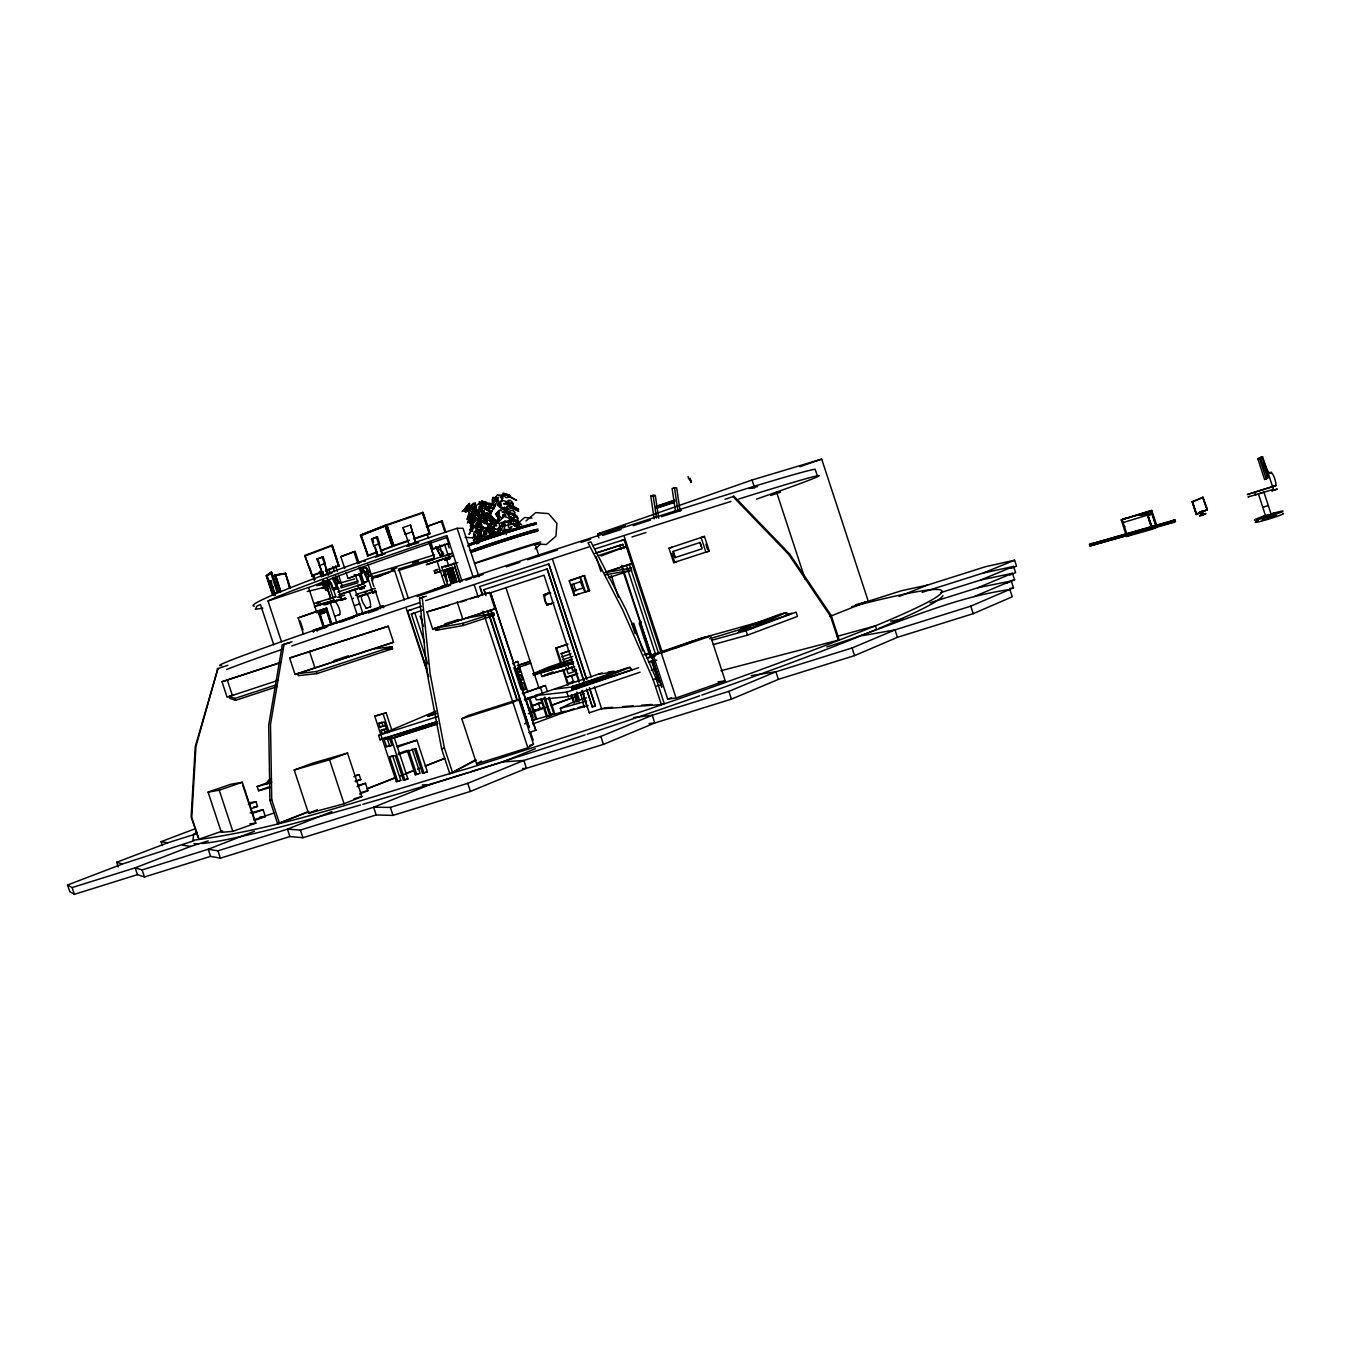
<?xml version="1.0" encoding="UTF-8"?>
<svg xmlns="http://www.w3.org/2000/svg" width="1351" height="1351" viewBox="0 0 1351 1351"><rect width="100%" height="100%" fill="white"/><g stroke="black" fill="none" stroke-linecap="round" stroke-linejoin="round"><path stroke-width="1.5" d="M474.454 512.958L477.173 511.235L479.25 512.08L476.16 513.127L478.659 512.705M336.652 576.995L339.084 582.382L335.774 585.405C335.166 581.15 345.366 581.538 336.348 583.108L335.774 585.405A4.239 3.394 -28.3 0 0 337.294 587.516L332.329 588.85L329.272 579.596M479.098 527.076L481.8 525.353M690.023 478.119L690.885 482.51M506.507 532.632L506.49 531.23L506.101 532.091M487.863 530.571L488.251 531.551L489.315 530.436L491.578 532.936C487.947 529.305 495.733 535.604 498.283 534.709C497.827 532.345 489.923 530.268 492.558 530.69L492.456 532.193C489.383 537.901 486.765 526.603 486.056 530.757L485.195 529.862M508.449 523.057C508.584 528.005 502.808 523.293 503.264 525.674L503.585 523.614L501.896 525.978L501.609 524.796L504.852 520.861L507.588 521.368L505.308 522.668L507.706 521.503L508.668 523.158M481.817 522.297L483.134 520.726L486.495 521.587L487.559 523.31L483.962 523.411L487.66 523.597L487.931 528.292L480.973 527.025L481.631 524.492L480.382 526.958L479.402 526.248L481.057 523.259L478.034 525.353L478.085 523.631L481.817 522.145M471.212 514.005L471.279 513.008L469.692 523.276L471.448 514.039M198.918 839.241L191.133 816.95L195.27 746.579L217.916 668.492L195.946 746.394L191.758 817.608L198.918 839.241L222.712 830.933M571.98 689.297L572.149 686.612L627.641 667.766L630.039 667.394L632.099 669.758L571.98 689.297L593.798 681.883M484.013 533.24L484.925 533.797L485.685 530.014M511.235 516.403L511.151 519.156L505.46 516.791L505.747 514.511L504.497 516.285L504.463 515.204M479.284 523.597L478.44 527.363M478.71 543.49L478.811 542.342M494.28 537.343L493.115 534.81L490.953 535.722M504.041 524.492L498.468 534.709L493.672 532.024M487.643 538.475L489.417 537.124M586.452 689.01L592.363 707.029L595.352 706.049L589.492 687.693M480.348 502.825L479.098 501.913L490.295 503.399C488.42 505.544 479.723 502.504 485.803 504.565L480.787 503.957L480.365 502.673M488.826 514.089L488.184 516.318M503.568 532.598L505.308 529.389L507.469 529.71M592.363 707.029L587.178 690.665M479.841 540.721L479.74 539.64L479.385 541.734M489.146 531.45L492.22 534.27M473.019 525.843L473.576 521.959M472.563 528.68L472.191 531.399L472.833 527.11M476.852 532.395L480.078 528.933L479.757 531.585M479.537 541.498L479.605 540.67M602.698 708.38L589.272 712.771M474.454 516.622L475.434 514.832L474.454 519.341L476.683 517.872L474.522 519.628L474.809 521.013M488.454 530.419L488.522 531.517L487.12 530.234L488.488 528.646L493.909 531.011L492.558 530.69M502.285 533.966L503.484 531.77M472.951 526.383L473.272 524.137M482.476 515.558L482.256 517.146L483.016 516.285M478.862 541.633L480.534 537.174L482.898 537.816M488.235 517.619L484.063 515.052L487.711 514.984L492.743 517.602C485.414 515.373 494.838 517.737 495.462 520.827L488.235 517.619L489.434 518.311M481.378 521.824L483.405 520.27M483.979 514.343L481.817 513.515M486.951 527.954L487.795 527.093L494.567 528.613L492.456 527.937M487.525 518.919L486.985 521.942L485.938 521.283M292.052 641.826L284.082 644.309L270.504 724.44L271.737 799.876L279.454 823.198L308.619 811.782M284.082 644.309L282.291 644.934L268.697 724.997L269.913 800.366L277.614 823.671L279.454 823.198M477.663 533.071L476.819 533.138M474.961 519.308L471.972 526.822L470.992 522.449L472.208 520.422L470.959 522.161L470.925 520.051L471.871 517.568L472.749 518.277M474.64 521.773L474.235 522.145M505.308 493.909L509.766 495.31L506.557 494.348L508.922 495.277C511.117 497.54 504.244 493.385 509.259 496.543C503.703 500.647 504.632 492.169 502.893 494.956L503.079 493.098L505.342 493.757M505.223 514.967L505.139 516.589L503.163 515.153M516.538 528.697L518.092 527.532L519.392 528.528M482.425 509.884L482.408 507.233L478.778 507.081L482.358 506.946L481.615 505.173L478.44 504.295L474.876 505.865M480.72 534.135L480.483 535.216L481.091 533.966M499.819 516.217L494.162 526.974L499.431 515.913M517.771 528.798L518.193 527.059L514.663 526.012L518.7 527.312M500.208 516.69L499.87 518.041L499.786 516.572M506.152 534.709L506.389 533.763M501.88 507.216L501.728 508.854L499.33 506.422L499.296 504.953L501.204 504.953M477.781 535.807L473.542 540.197M372.825 592.768L367.573 576.826L370.123 576.151L362.085 568.687L367.016 579.022C369.836 571 376.557 582.382 366.222 567.606L362.085 568.687L367.573 576.826L367.016 579.022A4.036 3.209 -29.5 0 0 368.418 581.048L362.524 582.737A48.248 1.537 -18 0 1 367.776 581.268M508.483 531.619L512.84 529.508M474.758 509.867L474.269 511.708L473.559 510.712M482.358 505.527L482.594 506.355L480.179 505.122M475.603 531.754L474.235 531.483L473.61 534.236L474.218 536.178L475.417 534L474.336 536.448L476.785 540.079L478.322 534.793L476.751 533.324L478.474 534.371L478.457 532.885L479.436 533.223L482.391 529.896L479.554 530.875L480.804 528.95L483.726 528.748M504.48 512.654L506.794 511.117L508.922 511.928L505.95 512.721L508.449 512.519L510.543 514.072L507.486 513.887L509.563 514.005M481.294 520.152L481.665 517.534L480.095 517.433M356.073 574.715L355.786 575.644A4.543 3.462 -14.2 0 1 354.232 574.462M483.084 514.967L484.485 512.721L482.712 514.714L481.919 511.505L479.825 510.948L481.834 511.252L481.074 509.597L479.098 508.483L478.524 509.732M472.918 513.768L473.289 511.809L471.989 513.38M1275.496 512.975L1261.31 517.399L1265.853 515.525M493.233 535.114L496.476 534.152L499.076 535.097L495.141 535.249L498.384 535.469M473.374 527.278L473.728 526.299M503.264 531.737L504.159 530.859L504.126 532.818M479.537 514.275L480.855 516.808L480.23 519.73L477.663 522.719C476.042 518.801 476.819 530.419 471.279 527.802L470.638 526.603L473.39 523.614L470.384 526.485L470.486 525.573L474.218 522.094L470.57 524.408L472.225 522.347L478.254 519.24L477.815 522.601L476.531 523.816L476.295 523.006M499.161 513.752L498.519 515.525L499.279 514.613M504.43 533.493L505.713 531.112L505.865 532.041M491.004 527.481L492.473 526.383L494.382 528.241L494.432 530.234L492 529.237L494.398 530.538L492.777 535.182L487.897 531.77M1273.436 486.292L1270.734 487.289L1276.003 485.634C1276.188 480.5 1271.392 466.027 1267.12 475.805A4.408 2.786 -46.9 0 0 1267.762 478.051L1264.57 479.504L1257.865 458.884A53.213 1.993 -17.6 0 0 1260.871 457.178L1262.56 456.655L1267.407 471.533M480.061 503.855L481.395 503.096L486.107 505.578C479.521 503.551 488.572 506.085 489.096 508.922L486.36 507.942M485.617 530.96L484.705 533.223L484.232 532.226L486.056 533.172L484.502 531.45M482.459 510.813L481.767 512.468L483.658 511.353M1271.612 472.259L1268.251 473.407L1267.12 475.805L1260.382 457.888M514.528 519.662L516.876 520.135L521.79 525.049L513.38 519.713L514.596 519.51M441.743 545.145L441.287 546.142A4.61 3.327 2.9 0 1 439.43 545.027M477.663 534.219L479.115 533.155L474.083 540.991M472.124 524.779L469.827 530.251L471.381 528.072M481.783 534.135L481.294 534.472M477.882 529.018L476.278 532.429L477.849 532.294L477.967 534.219M326.486 580.44L328.614 584.037L327.449 586.537A4.306 2.499 -60.9 0 0 327.685 589.12L331.012 598.341M489.653 527.988L490.649 525.877L487.441 524.441L491.004 525.505L490.97 524.424L487.323 523.631M490.616 592.768L535.807 730.351L490.531 592.785L544.031 575.205L578.971 682.171M473.238 522.398L473.745 521.351M473.188 527.43L469 534.405L472.664 527.481M469.337 517.45L468.628 519.223L468.358 515.035L470.03 514.799M506.693 495.26L510.357 495.8L508.094 495.361L516.589 500.394L505.122 494.686L506.777 495.108M488.674 536.127L489.282 534.861L490.481 535.384M476.987 543.828L478.541 541.886M469.27 512.637L468.561 514.022L469.675 513.042M472.377 514.799L471.127 517.18M338.865 582.805L333.41 577.164M472.597 526.991L471.871 528.427L472.428 527.582M476.092 525.911L475.4 527.684L474.15 525.978M502.319 507.537L502.048 509.057L503.585 510.002M509.107 506.439L508.516 505.73L511.168 506.946M466.399 509.124L466.973 508.077M480.28 531.027L479.521 533.493L481.851 531.213L479.757 533.797L482.121 537.732L485.33 532.378L483.709 530.842L485.482 532.041L486.208 529.727L485.229 527.549L483.607 528.663M478.642 533.78L479.318 532.041M480.027 530.132L479.926 533.02M474.893 517.028L478.288 510.695L476.7 512.063L476.548 510.526L478.507 509.597M475.417 531.72L477.41 530.47L478.372 531.72C472.918 534.878 478.845 521.57 475.873 527.565L477.106 523.006L478.524 523.209M481.108 534.523L481.48 538.357M469.844 514.748L471.837 513.515L472.799 514.799L470.013 515.525M467.902 507.689L469.574 504.109L466.703 506.338M471.313 521.739L470.705 523.09L474.353 519.257M510.526 527.768L510.205 528.629L513.025 530.082M473.12 525.995L473.762 524.914M469.321 516.673L467.936 519.392L469.456 516.994M494.534 504.717L492.727 508.212L485.347 506.135L494.145 508.787L492.642 508.398L493.824 506.929L490.177 515.103L483.202 512.35L484.063 510.543L482.831 512.147L480.112 509.834L480.28 508.651L486.157 507.942M501.12 534.388L497.337 533.341L499.802 528.444L497.219 531.534L499.634 527.886L499.363 523.377L503.332 522.06L504.666 523.192L502.015 523.732L502.977 523.968M466.382 509.513L467.243 508.094M480.145 533.628L479.183 537.09L481.902 535.199M465.69 509.276L462.093 511.556L466.787 506.794M738.44 632.184L740.652 628.84L779.155 614.536L785.691 612.695L789.795 614.232L738.44 632.184L750.143 627.843M1266.107 515.998L1271.156 514.326L1263.894 492.017M469.337 520.203L467.564 522.989L469.236 517.703M498.958 513.701L497.86 516.909L499.043 515.862M1269.45 515.525L1265.684 515.981L1266.85 515.508M470.942 514.765L472.276 515.356L472.901 517.45L471.144 516.69L472.749 517.872M334.423 597.277L335.808 596.754L331.35 583.26L328.614 584.037L327.449 586.537L325.371 580.795M494.044 497.928L495.716 497.219L496.357 498.705L494.618 498.671L495.868 499.093L496.155 501.272L494.804 500.056L495.986 501.626M472.63 518.193L474.235 517.636L474.64 519.189L473.137 519.071L474.184 519.561L474.201 521.807L473.154 520.507L474.032 522.178M474.775 516.386L475.94 515.153L477.443 515.93M510.475 527.38L509.834 528.275L508.263 526.822L509.107 524.712L515.609 523.8L517.788 524.728L513.448 525.066L516.808 525.184L519.611 527.295M487.356 518.429L488.403 517.484L490.531 519.324L491.105 521.165L488.775 520.067L491.156 521.435L491.021 525.556L485.127 521.638M479.115 541.295L480.399 540.164M481.902 537.968L482.915 536.6M472.681 513.481L474.387 511.185L473.576 509.918M1268.741 473.357L1261.733 457.128M474.471 535.553L472.647 537.799L475.13 537.073M476.379 526.299L475.89 528.19M514.022 515.322L514.967 514.41L517.095 516.251L517.771 518.041L515.491 516.926L517.838 518.311L518.007 522.347L513.6 518.97L514.022 517.061L513.228 518.716L512.603 517.788M478.761 531.129L479.571 530.116M468.375 504.75C471.685 498.333 467.091 515.423 465.116 511.725L466.787 507.503L464.828 510.273L465.014 509.327L467.429 505.983L465.217 508.128L468.51 504.835M472.175 520.642L472.901 519.611L471.212 523.158L468.746 519.493L469.844 517.045L466.855 519.476L469.27 513.549M830.51 616.259L831.203 615.448L789.592 553.927L733.931 496.256L732.918 496.577L788.596 554.265L830.51 616.259L838.346 640.138L721.012 670.704M495.108 503.822L494.804 506.895L495.04 505.595L490.227 514.106L490.379 511.185L486.377 510.07L490.447 510.881L489.687 510.036L484.705 509.124L488.775 508.905L481.277 504.852L488.015 507.199L481.328 505.054L482.425 505.308M329.357 584.004L328.377 584.324L326.199 580.812M487.407 538.407L488.386 537.107L486.765 538.492L486.681 536.921L488.64 535.992M325.608 581.082L328.107 588.631L325.608 590.134L322.517 580.761M473.813 539.978L475.164 538.593L473.458 540.569M465.538 509.901L464.592 510.931L465.369 510.29M477.595 535.655L478.963 534.202L475.89 538.509M489.636 517.906L492.912 521.233C488.538 518.176 495.108 522.601 494.398 525.066L490.21 521.638L489.923 519.983M366.746 608.119C365.749 608.17 357.204 595.031 363.926 594.795M503.045 524.222L497.877 528.967L501.103 525.708L499.938 528.19L503.399 531.467L504.886 526.164L503.535 525.488M365.564 594.389C368.654 592.194 372.15 607.274 369.769 607.139M512.367 519.966L511.489 519.662L513.785 522.33M481.192 513.853L481.074 515.508L483.388 515.221L481.176 515.694L483.692 518.666L487.323 517.18M506.811 503.045L507.503 501.863L510.239 503.923M478.761 530.943L476.785 532.936M473.914 503.754L475.451 502.758L474.64 506.709C473.745 502.91 472.934 515.981 470.536 510.729L472.293 506.338L470.317 508.753L470.52 507.689L472.968 504.784L470.756 506.287L473.323 503.248L473.998 503.855M498.739 516.352L497.844 518.649L499.043 521.469L504.058 516.656L503.197 515.575M515.558 529.693L514.647 530.234M269.913 800.366L271.737 799.876M500.849 510.256L502.842 508.567L505.291 509.648L505.173 511.759L501.947 511.826L505.088 512.097L502.471 517.805L497.134 516.166L499.245 513.093L496.661 516.065L496.239 515.187L499.498 511.59L495.581 514.089L499.026 510.306L500.9 510.374M479.521 540.822L476.599 543.71L477.038 541.312L479.825 539.049L475.94 541.582L479.605 537.664L483.979 535.959L485.313 537.174L484.874 539.421L481.969 539.623L484.739 539.775M365.868 608.372L370.816 606.751M515.103 525.725L524.728 517.467L531.939 518.024M525.961 520.979L535.722 512.62L548.54 513.6L556.916 523.361L555.953 536.178L546.209 544.554L535.232 543.71M535.08 548.945L540.569 544.233M658.967 682.12L651.959 662.159M495.851 500.782L497.894 499.144L498.57 500.512C494.821 502.184 497.067 506.743 491.713 508.381L490.514 506.676L493.385 503.619L490.329 506.524L490.599 505.578L494.382 502.065L490.869 504.362L494.854 500.664L496.003 500.934M357.323 615.026L349.335 591.248L351.26 590.522M483.607 516.622L482.831 518.244L483.27 519.105L484.198 517.112L483.557 519.291L484.789 520.642M479.335 541.211L480.331 540.434M361.528 613.692L362.811 613.219L354.958 589.408L338.746 594.71L349.014 591.789M266.215 575.746L271.467 572.149L277.951 591.822L272.598 595.099L266.215 575.746L271.467 572.149M445.138 585.405L437.032 561.205L441.422 559.854M504.548 532.868L506.135 532.058L505.206 532.834M267.076 575.948L271.568 572.655L277.749 591.4L273.358 594.339M271.129 580.727L269.001 581.757L271.129 580.727L273.915 593.613M374.919 588.766C377.52 587.145 368.181 590.725 372.184 589.441M273.172 586.908L271.044 587.921L272.277 587.533M493.959 535.705L494.871 535.722M507.368 529.609L510.594 529.001L511.134 530.707L508.196 530.571L510.171 531.112M499.11 495.327L502.184 494.922L503.214 496.357L500.208 495.918L502.927 497.692L502.741 498.705L500.579 497.185L502.454 499.009L499.076 503.096L496.493 499.076L498.587 497.32L496.391 498.806L496.003 496.898L497.506 494.702L499.161 495.429M477.376 515.829L480.331 515.491L481.142 516.977L478.338 516.707L480.314 517.281L480.449 519.392L478.457 518.041L480.145 519.696L474.691 517.23M527.886 747.795L533.476 744.215L518.716 699.379L468.155 715.523L461.806 718.732L476.683 763.889L527.886 747.795L482.915 611.243M476.261 760.089L449.815 773.819L441.726 749.281L444.327 747.627L430.108 673.592L422.238 597.345L426.207 596.281M511.37 527.245L511.995 526.569L511.016 526.907M534.304 544.588L535.097 544.098L538.965 555.835M476.683 763.889L481.311 761.069M357.188 615.06L359.13 614.367M1273.773 490.345L1268.251 473.407L1262.611 464.727L1263.962 463.95L1267.491 472.614M445.003 585.422L446.32 584.932M524.644 723.95L526.333 722.954M475.197 508.854L476.582 508.348L475.197 510.847L477.629 511.725M481.851 535.486L479.2 537.411L480.432 541.194M691.34 480.584L688.638 478.778L688.064 476.548M471.094 509.445L468.442 511.353L469.523 515.305M475.13 507.959L476.076 507.132L474.725 507.317M1257.865 458.884L1262.56 456.655M477.714 511.269L474.876 514.089L477.19 512.755L478.17 513.735L478.626 511.674L478.49 513.853L482.527 515.727L482.645 512.586L484.266 511.961M504.413 506.997L503.67 508.719L505.342 509.428L505.054 507.672L507.013 509.395L508.28 509.378L506.591 508.01L508.685 509.243L513.988 507.672L508.618 504.599L507.824 502.606L508.939 501.694L507.081 502.42L508.128 500.394L510.205 500.292L512.333 502.133L513.025 503.923L510.779 502.792L513.11 504.176L514.039 509.124L509.597 506.473L508.685 504.143L511.05 505.088M197.178 832.284L193.666 834.192L192.94 840.271C286.885 828.349 376.439 794.016 467.294 768.668C604.64 724.947 741.564 679.469 875.414 625.817L876.579 629.363A395.978 21.582 -18.2 0 1 701.811 695.073M641.489 621.967L639.175 623.233L650.287 657.093M453.446 771.843L475.316 759.971M544.74 697.707L550.566 715.422L549.756 715.861L543.845 697.859M549.35 697.386L554.569 713.244L553.775 713.683L548.624 698.028M540.772 699.109L546.598 716.841L547.408 716.402L541.582 698.703M544.841 697.065L550.634 714.662L551.428 714.24M536.6 718.884L535.79 719.323L528.714 697.842L525.961 698.72L533.02 720.184L536.6 718.884L529.558 697.437L533.257 696.272M1262.256 520.017L1263.759 519.324M518.716 699.379L512.958 702.402L461.806 718.732M653.225 679.806L655.995 678.388L625.783 609.301L590.894 541.852L588.04 542.781L622.862 610.28L653.225 679.806L661.365 704.58L664.27 703.584L655.995 678.388M327.685 589.12A4.306 2.584 -55 0 1 327.33 588.496L330.792 598.409L335.808 596.754M586.537 697.825L570.578 703.263L560.327 708.363L561.813 712.855L565.208 711.133M1273.436 489.332L1248.037 497.016L1249.151 496.29M332.025 601.87L336.973 600.283L323.429 604.758M1273.368 486.461L1247.226 494.534L1273.453 486.242M528.714 697.842L524.543 699.902L537.614 695.765M545.432 685.497L522.465 693.603L545.432 685.497L547.391 691.442M522.449 690.547L525.657 689.027L523.563 682.61L520.794 683.488L522.905 689.888L525.657 689.027M281.481 641.708L268.038 600.992L276.567 597.041A264.053 9.66 -18.2 0 1 435.461 539.437L446.978 535.587L462.059 581.454M489.045 538.272L490.008 538.019M520.321 684.113L523.563 682.61M268.038 600.992L312.875 586.013A223.979 8.174 -18.2 0 1 447.13 537.445M519.291 680.988L522.533 679.502L520.929 674.622L518.176 675.5L519.78 680.38L522.533 679.502M499.245 515.44L498.063 523.377L499.549 516.673M435.883 711.133L378.601 735.383L380.07 739.808L385.761 737.274M517.669 676.074L520.929 674.622M1268.251 473.407L1270.075 472.597M516.724 673.186L519.983 671.751L518.919 668.525L516.166 669.404L517.23 672.646L519.983 671.751M572.469 659.305L540.18 671.379L541.852 676.496L549.182 673.288M553.15 671.819L544.689 675.551L573.888 666.989M487.762 537.833L489.906 536.752L486.85 537.715L487.745 535.942L490.97 535.604M515.66 669.927L518.919 668.525M572.165 659.204L548.32 667.208L533.088 673.761L533.544 675.128L541.16 671.835M1199.519 515.66L1205.835 513.87M193.97 840.744L122.468 863.998L67.55 885.006L69.728 891.576L74.373 894.345L137.414 874.654L144.456 876.985L210.57 856.365L220.382 858.172L289.891 836.539L302.928 837.721L376.186 814.957L393.006 815.396L470.418 791.416L526.417 768.297L603.458 744.367L654.779 722.988L731.431 699.143L778.379 679.367L854.592 655.607L897.452 637.317L973.227 613.658L1012.254 596.787L1009.872 589.492C945.97 598.645 887.979 628.232 826.829 646.893M1200.921 515.187L1203.099 514.292M1199.654 516.031L1202.306 514.461M1205.7 513.498L1203.049 515.069M336.973 623.115L330.269 602.799L341.55 598.848M338.206 615.11C343.492 614.874 335.994 600.148 334.389 601.516M1202.677 497.303L1207.355 509.884L1202.812 497.607L1192.578 501.88L1196.564 514.123L1207.118 509.648L1203.049 497.54M1203.201 497.151L1192.173 501.694L1196.361 514.528L1207.355 509.884M1174.374 521.317L1172.871 521.959L1172.499 520.827L1174.002 520.203L1174.374 521.317L1090.747 545.196L1090.392 544.098L1091.929 543.457L1092.3 544.554L1090.747 545.196M1173.343 522.432L1175.438 521.52L1174.897 519.899L1089.514 544.402L1090.037 545.973L1173.343 522.432L1172.803 520.794L1174.897 519.899M1196.564 514.123L1206.764 509.749M67.55 885.006L72.127 887.573L135.151 867.832L142.108 869.926L208.223 849.272L217.95 850.826L287.442 829.142L300.395 830.054L373.636 807.239L390.355 807.391L467.75 783.327L523.833 760.444L600.857 736.447L652.246 715.27L728.881 691.357L775.896 671.785L852.093 647.973L895.021 629.887L970.778 606.16L1013.503 587.837L1011.24 580.947L977.702 587.786L929.944 602.816M1152.2 529.254L1157.182 527.126L1151.727 510.442L1121.212 519.865L1126.633 536.482L1152.2 529.254L1146.746 512.502L1121.212 519.865M1172.668 521.334L1174.171 520.692L1090.561 544.588L1092.098 543.946M1126.633 536.482L1131.648 534.337M442.419 559.483L439.734 560.209M512.603 663.628L517.72 661.466L527.498 691.188M974.443 596.45L1011.24 580.947M1006.883 583.075L1014.601 579.832L1012.473 573.297L980.623 580.018L940.499 592.667M1090.037 545.973L1175.438 521.52M343.998 598.493L345.248 597.885L344.589 599.084M452.146 553.37L448.718 554.721M977.702 587.786L1012.473 573.297M1009.788 575.053L1015.597 572.638L1013.571 566.441L983.258 573.01L922.176 592.329M358.336 585.659L361.578 584.544M362.997 584.071L364.669 583.294L337.868 592.042L339.861 591.62M1151.879 513.752L1123.086 522.601M353.557 598.088L352.932 598.561M444.834 560.209L449.9 558.588L444.834 560.209L444.378 559.246M1010.987 568.399L1016.509 566.12L1014.584 560.226L985.639 566.66L927.377 585.118L899.074 596.466M1127.325 535.587L1122.107 519.578L1151.727 510.442M838.346 640.138L839.174 639.8L831.203 615.448M1148.333 512.502L1138.977 515.119M1152.167 528.494L1147.404 513.887L1151.879 512.08L1156.625 526.654L1151.761 528.68L1146.509 512.536M1122.107 519.578L1126.531 517.771M980.623 580.018L1013.571 566.441M983.258 573.01L1014.584 560.226M376.186 814.957L373.636 807.239L429.821 784.695L502.758 761.93L535.368 748.741M442.182 575.779L445.34 574.715M344.066 803.761L361.882 796.6L347.511 753.047L312.216 763.281L294.214 770.019L308.501 813.302L344.066 803.761L329.56 759.786L347.511 753.047M308.501 813.302L317.434 809.739M359.518 794.033L367.928 790.673L365.496 783.31L358.083 785.353M357.086 786.654L365.496 783.31M331.924 811.546L287.442 829.142L289.891 836.539M829.582 616.546L868.237 601.212L821.695 459.104L752.051 480.01L597.615 533.966L598.915 537.918M385.609 525.252L361.038 534.945L367.945 555.92L360.329 535.148L385.609 525.252L392.601 546.513L380.509 551.056M368.097 555.312L361.038 535.435L385.44 525.877M361.342 535.351L383.6 526.603M550.414 592.599L543.474 594.896L546.817 605.045L550.144 603.981M333.511 600.401L324.139 603.711M355.431 781.672L360.785 779.578L359.146 774.63L355.431 775.66M277.614 823.671L308.737 811.495M369.009 787.92L396.231 777.264M405.959 773.464L413.744 770.425M425.413 765.865L444.851 758.249M366.965 788.95L396.13 777.534M400.014 776.014L413.626 770.695M417.527 769.175L421.411 767.655M425.295 766.135L444.749 758.519M532.615 724.035L573.955 708.802M371.491 539.1L377.436 536.887L379.648 543.592L373.703 545.787L371.491 539.1L377.436 536.887M353.793 776.707L359.146 774.63M254.41 831.237L208.223 849.272L210.57 856.365M233.841 694.887L227.086 697.167L221.986 681.731L281.278 662.142M208.24 840.879L190.575 846.435L135.151 867.832L137.414 874.654M367.624 555.447L377.334 551.782M380.56 550.516L392.128 546.142L385.288 525.927M367.236 556.122L377.436 552.306M304.786 555.481L312.233 575.948L304.786 555.481L332.16 545.162L339.033 566.018L325.642 570.983M325.473 570.494L338.527 565.664L331.958 545.787L305.934 555.666M375.494 557.169L382.249 554.737L376.405 537.174M366.476 612.611L367.388 612.239L365.175 612.847M118.229 866.92L116.676 862.242L167.811 842.771L197.482 833.432M359.079 563.299L355.144 551.377L340.84 556.646L344.741 568.518M484.013 521.874L482.831 521.79L483.962 521.182M162.356 845.642L161.056 841.69L195.473 828.636M319.613 565.478L323.48 575.999L316.877 559.094L323.159 556.815L325.338 563.401L324.392 563.688M316.877 559.094L323.159 556.815M600.925 556.004L626.678 546.311L632.285 563.384L606.261 572.233M713.244 644.579L747.525 635.139L797.462 616.428L796.043 612.121L746.073 630.714L711.825 640.239M319.056 565.664L324.764 563.587L328.479 574.834M271.179 781.908L265.742 783.935L268.562 780.186L271.551 779.088M270.96 781.435L257.18 786.552L258.565 790.74L268.41 787.076M321.741 571.878L312.419 575.34M311.591 576.117L323.075 571.861M648.497 662.041L654.205 659.93M746.444 627.219L785.691 612.695L750.801 628.739L746.444 627.219L740.652 628.84L760.005 622.98M749.467 626.628L709.613 638.803M757.1 623.79L770.458 618.842L703.314 637.655L674.858 648.142M759.87 624.23L765.713 622.051M322.585 576.185L328.276 574.226M372.927 592.177L375.933 590.927L357.627 596.618M475.586 563.266L535.097 544.098M647.264 657.802L692.827 641.033M360.396 567.268L362.355 573.229L349.25 578.042L348.001 578.397L346.042 572.469M436.204 713.801L427.693 716.283L435.123 712.771M427.693 716.283L435.343 713.463M436.812 721.856L389.105 739.385L386.656 737.578L434.634 722.363M371.339 578.752L394.509 570.257L404.236 599.793M389.054 572.537L375.527 577.485L381.1 575.813M1270.092 515.305L1270.835 514.815M329.12 599.219L331.265 598.442M389.662 756.881L392.668 755.8L400.74 780.287L397.734 781.368L389.662 756.881L395.336 755.665L403.459 780.287L407.901 778.936L394.272 737.595M422.542 773.38L423.994 773.093L415.905 748.538L414.453 748.859L422.542 773.38L427.372 771.877L416.935 740.179L396.67 746.242M1263.996 506.777L1262.83 507.25L1267.846 505.646M438.062 569.278L434.144 570.798L436.947 570.139M391.773 729.996L386.15 712.906L374.734 716.148L396.316 781.638L400.74 780.287M398.376 753.588L407.276 750.413L415.297 774.748L418.658 773.532M415.297 774.748L420.093 773.262L412.072 748.91M303.519 634.295L298.115 617.931L317.924 610.838L326.722 608.17L332.143 624.635M326.722 608.17L298.115 617.931M324.324 628.316L319.309 612.206L324.595 628.232M271.652 781.807L265.742 783.935L271.551 782.297M551.748 705.138L571.304 698.112M1263.219 492.355L1259.926 493.402M427.304 526.383L442.233 521.047L445.898 532.142M331.248 623.976L326.638 609.993L330.978 624.061M654.137 518.835L650.794 496.121L653.141 495.293L655.336 495.53L658.68 518.227M680.093 510.813L676.682 487.897L674.487 487.66L672.106 488.505L675.517 511.421M655.336 495.53L650.794 496.121M357.643 615.397L359.282 614.84M362.237 613.962L362.034 613.945M621.072 540.721L624.044 539.657L676.057 698.011L725.234 680.87L710.542 636.101L701.811 637.892L653.057 654.56L667.681 699.092L676.057 698.011M528.427 713.649L545.365 707.586L533.341 710.71M551.242 705.475L576.657 696.373M580.558 694.971L584.476 693.57M353.793 616.613L356.394 615.701M365.209 612.543C371.947 609.909 344.657 619.011 356.512 615.414M370.512 611.429L372.741 610.635M531.044 706.151L538.525 703.483L540.4 709.174L534.354 710.744M532.193 705.931L541.616 702.571M398.342 754.584L415.905 748.538M343.745 595.521C347.376 594.085 337.868 597.378 340.722 596.365M338.983 597.564L341.415 596.703M596.027 553.099L622.794 544.385L624.111 548.388M397.414 747.086L416.935 740.179M265.387 816.612L254.461 820.479L252.164 813.522L263.09 809.688L265.387 816.612L259.696 817.254M232.811 831.338L255.829 823.181L242.302 782.246L230.717 784.289L208.071 792.108L221.378 832.368L232.811 831.338L219.234 790.2L208.071 792.108M432.168 549.266L449.545 543.237L448.65 543.474A57.012 2.178 -18.1 0 1 432.168 549.266L429.736 541.886M342.225 599.168L333.748 602.039M369.819 590.657L372.15 589.83M655.607 506.676L674.588 499.988L674.841 501.677L655.843 508.364L655.607 506.676L674.081 500.799M674.335 502.504L655.843 508.364M389.544 745.617L387.146 738.322L384.14 739.385L386.538 746.681L393.175 744.806M250.188 812.93L263.09 809.688M316.911 585.287L329.864 581.977M316.826 585.777L325.642 583.581M340.874 586.672L342.225 586.199L338.577 575.171M313.432 632.2L312.858 630.444L383.144 605.957L383.735 607.764M316.016 629.971L382.299 606.835M316.911 630.512L326.841 627.033M340.097 622.287L354.013 617.407M368.249 613.016L378.044 609.588M724.98 499.346L733.931 496.256M248.348 804.436L255.998 801.768L257.534 806.429L250.611 808.861M321.69 588.411L324.628 587.398M371.728 580.255L373.011 579.799L367.928 564.397M358.454 604.37L359.721 603.88L354.57 605.62M799.86 466.703L821.695 459.104M589.543 590.607L574.107 595.521L569.278 580.795L584.595 575.543L589.543 590.607L584.865 592.143L579.917 577.08M584.595 575.543L569.278 580.795M382.35 733.981L381.134 730.266L384.14 729.219L385.373 732.934M253.937 819.854L274.253 812.93M667.681 699.092L671.565 697.724M441.321 570.713L434.887 573.094L439.936 571.743M378.837 723.309L381.843 722.261L383.059 725.943L380.053 726.99L378.837 723.309L384.208 721.941L387.754 732.681M386.166 524.965L393.479 546.192L386.166 524.965L422.914 512.35L429.939 533.713L414.284 539.015M409.37 540.164L393.58 545.568L386.91 525.286L422.593 513.008L429.314 533.375L413.322 538.813M403.729 529.237L405.384 534.304L402.716 527.616L410.451 525.032L415.973 543.507L410.451 525.032M517.72 665.688L530.2 661.483L517.264 665.418M374.734 716.148L386.15 712.906M517.534 667.766L530.774 663.189M219.234 790.2L242.302 782.246M404.945 534.388L412.241 531.872M393.175 546.243L408.829 540.94M442.706 556.815L439.936 545.72M570.223 682.66L574.074 681.343M409.117 546.04L406.938 545.787L418.776 542.73M407.141 546.412L416.632 542.477M356.85 594.254L371.745 589.458M370.596 592.988L358.859 596.838M298.993 673.203L295.058 674.487L289.638 658.021L388.277 626.239L393.546 642.249L301.78 672.274M770.729 495.445L780.54 492.102M388.277 626.239L289.638 658.021M576.573 670.771L568.197 673.744L566.12 667.428M577.688 673.389L566.153 677.324L577.434 674.284M710.542 636.101L661.264 652.955L653.057 654.56M602.073 672.916L534.912 695.664L536.296 699.886L568.281 696.626L640.07 672.207M560.327 708.363L586.621 701.068M561.813 712.855L588.124 705.61M280.012 592.16L274.354 575.07L275.165 574.8L280.805 591.89M280.299 591.704L275.452 575.222L280.822 591.518M290.414 588.158L285.483 573.196L289.621 588.428M289.891 587.584L285.5 573.651L274.912 575.391M571 653.816L561.78 656.924L562.607 656.738M572.756 656.434L562.708 659.744L563.536 659.558M574.074 686.359L630.039 667.394L576.1 688.774L574.074 686.359L572.149 686.612L599.844 678.523M577.958 685.869L583.716 683.927M534.912 695.664L566.795 692.1L638.601 667.715M314.682 603.221L333.072 597.564M315.526 605.755L333.9 600.08M322.078 604.083C328.428 601.837 314.699 606.261 320.694 604.522M445.425 566.711L447.738 565.968M447.147 585.186L441.591 586.993L444.428 586.266M417.138 596.517L450.542 585.253M441.726 749.281L427.389 674.47L419.57 598.24L422.238 597.345M427.288 670.653L407.597 610.872L421.546 606.16M427.794 663.865L411.363 614.013L423.099 610.061M560.817 663.797L555.683 648.193L567.217 644.309M555.683 648.193L568.062 644.106M560.733 653.749L569.953 650.625M568.94 651.064L561.56 653.546L564.583 662.767M573.449 663.24L533.544 675.128M541.852 676.496L574.8 666.769M362 613.624L363.74 613.05M362.152 614.097L363.892 613.523M549.3 604.218C543.271 605.299 542.106 591.451 550.718 593.19M540.18 671.379L573.094 661.568M572.993 661.838L533.088 673.761M567.808 664.895L573.55 662.969M478.963 576.742L463.021 528.309L457.145 528.292L434.296 535.908A264.053 10.065 -18.2 0 0 254.326 606.211M709.241 551.039L673.693 562.624L668.965 548.219L704.445 536.415L709.241 551.039L705.898 552.154L701.085 537.495L704.445 536.415M482.932 527.684L481.952 528.005L483.168 528.41M445.205 555.852L447.84 555.008M364.044 592.599L367.05 591.586M448.076 586.283L441.709 566.981L457.871 562.641M445.914 566.593L455.878 563.299M445.627 569.598L452.72 567.251M444.648 570.19L446.185 576.387L444.749 570.173M447.84 569.767L453.092 568.028M446.826 570.308L452.602 568.399M447.164 571.372L452.94 569.447M447.519 572.419L453.294 570.51M447.856 573.466L453.649 571.557M448.211 574.513L453.987 572.604M448.549 575.577L454.341 573.668M448.904 576.624L454.679 574.715M447.721 584.476L440.51 586.891L444.276 585.794M445.847 584.983L447.755 584.358M447.907 584.831L433.367 589.762L435.478 589.222M465.774 580.221L471.499 578.329M483.067 574.496L473.39 577.704L457.145 528.292M506.287 566.812L519.831 562.337M749.332 488.505L753.402 487.171M436.593 627.759L432.658 629.026L427.017 611.919L489.552 592.481L494.922 608.811L466.095 618.302M460.742 602.039L466.5 600.131M470.351 598.848L489.552 592.481M295.058 674.487L315.155 667.816M700.054 542.477L702.115 548.759L675.179 557.575L673.153 551.394L700.054 542.477L701.591 547.189M627.252 569.311L631.12 568.028L631.508 570.19L608.372 577.772M673.693 562.624L677.037 561.509M550.836 603.694L547.273 604.91M352.476 590.674L365.547 585.962L351.986 590.286M362.102 588.496C354.502 591.181 370.039 585.861 362.203 588.631M449.241 577.671L455.034 575.762M449.596 578.735L455.371 576.826M449.934 579.782L455.726 577.873M450.288 580.829L456.064 578.92M450.626 581.893L456.418 579.984M360.008 614.502L345.721 619.332L347.832 618.792M482.239 594.609L479.605 586.604L548.81 563.941L586.858 679.705M485.887 595.673L483.911 589.661L547.155 568.94L583.885 680.684M432.658 629.026L462.819 619.079L457.178 601.904M493.74 613.27L462.802 623.351L435.191 628.181L435.613 630.36L463.207 625.53L494.128 615.33L493.74 613.27L467.328 617.897L437.2 627.539M278.39 680.279L229.231 696.474L229.805 698.366L235.564 700.325L276.871 686.747M392.077 646.724L316.387 671.548L297.794 673.575L298.284 675.635L316.877 673.625L392.533 648.733L392.077 646.724L373.484 648.885M583.176 587.921L573.668 591.012L571.591 584.679L581.065 581.487L583.176 587.921L580.356 581.707M675.179 557.575L673.153 551.394M574.107 595.521L578.701 594.018M550.499 603.813L552.677 603.086M605.4 572.216L632.285 563.384M549.148 593.038L543.609 594.862M547.712 594.204L544.267 595.318M229.231 696.474L234.99 698.399L276.296 684.839M551.63 603.492L553.859 602.766M592.413 706.624L595.403 705.644M528.748 732.664L535.857 730.266M597.868 555.717L626.678 546.311M333.9 660.555L348.524 655.792M393.546 642.249L314.935 667.884L309.447 651.266M549.773 604.1L551.884 603.407M485.33 536.752L482.645 535.52M440.021 560.327L437.032 561.205M374.227 592.295C381.556 590.049 367.134 594.592 374.48 592.346M221.986 681.731L279.404 663.071M668.965 548.219L672.325 547.121M435.613 630.36L439.615 629.059M325.608 590.134A52.571 1.824 -18 0 0 326.452 589.171L328.107 588.631M488.69 538.255L489.805 538.171M217.207 668.779L227.897 665.283M594.964 553.353L622.794 544.385M514.967 662.362L517.72 661.466M643.92 654.762L649.578 652.938M645.423 655.1L649.24 653.867M1267.795 515.373C1249.253 521.368 1276.29 515.119 1275.057 512.975L1271.291 513.87M594.609 549.114L624.044 539.657M461.535 619.501L494.922 608.811M1268.336 515.508L1265.921 516.487M316.776 603.323L320.018 602.276M320.846 604.792L314.597 606.768M360.582 613.894L362.811 613.219M361.882 613.894L363.655 613.32M444.8 623.875L458.479 619.535M272.598 595.099L273.442 594.828L267.701 577.417M328.935 583.936L331.35 583.26M328.698 584.223L326.689 581.234M333.275 601.735L335.453 601.094M378.601 735.383L437.91 716.537M380.07 739.808L437.403 721.637M437.842 723.545L389.105 739.385L437.099 724.17M525.387 699.497L534.709 696.542M857.649 604.623L901.59 590.691L927.377 585.118M271.568 572.655L267.278 575.898M330.539 603.086L324.764 604.876M529.575 745.431L533.476 744.215M433.891 558.115L398.714 569.007L408.424 598.493M398.241 570.561L433.587 559.517M352.729 590.049L354.958 589.408M550.634 714.662L554.569 713.244M546.598 716.841L550.566 715.422M449.376 565.512L452.061 564.667M437.859 588.512L440.899 587.567M356.664 615.87L353.962 616.698M350.196 618.082L353.236 617.137M282.291 644.934L290.262 642.451M631.947 536.989L645.947 532.514M546.817 605.045L547.83 604.724M443.668 553.623L440.071 554.856L440.95 556.561L435.63 546.699L443.111 552.289M383.144 605.957L379.411 607.089L380.003 608.913M312.858 630.444L316.59 629.296M411.363 614.013L414.808 612.949L424.636 642.789M331.806 602.377L330.438 602.766M337.497 597.345L340.216 596.517M355.533 595.267L358.083 594.491M597.615 533.966L625.293 525.539M407.597 610.872L411.042 609.825M350.888 590.826L349.335 591.248M319.022 614.181L326.807 611.817M371.66 577.113L394.509 570.257M452.568 553.116L425.396 561.999L427.372 561.594M340.959 587.871L358.049 582.737M449.359 556.832L426.291 564.718L453.463 555.818L449.359 556.832L448.464 554.096M319.039 612.307L326.638 609.993M335.639 615.938L339.878 614.485M370.191 611.108L372.538 610.399M362.22 584.341L363.605 583.97L362.507 584.257L358.978 573.601M427.017 611.919L448.836 605.518M427.456 715.574L435.968 713.108M540.62 672.747L565.866 665.452M294.214 770.019L329.56 759.786M1140.852 515.423L1146.864 513.684M1151.879 512.08L1156.287 526.755M1147.404 513.887L1152.504 528.41M1192.173 501.694L1196.361 514.528M382.046 554.687L385.103 553.826M362.355 573.229L361.105 573.584A56.083 2.077 -18 0 1 348.001 578.397M332.886 577.975L336.348 583.108L339.878 582.112M367.573 576.826L370.866 575.881M855.419 604.876L868.237 601.212M1270.413 517.112L1272.186 516.606M392.601 546.513L384.883 525.455M576.117 669.437L572.588 670.451L571.321 666.583M1089.514 544.402L1172.803 520.794M471.161 509.158L468.442 511.016L470.368 506.422L472.394 506.693M340.976 585.895L358.285 581.031M333.173 590.083L339.017 588.428M651.216 670.248L655.252 669.117M373.703 545.787L374.734 545.5M785.927 614.941L791.99 613.253M786.248 615.212L789.795 614.232M257.18 786.552L271.365 782.584M327.905 574.327L332.059 573.077M647.349 658.14L655.404 655.91M1274.432 486.005L1276.003 485.634M258.565 790.74L270.74 787.363M355.212 781.114L360.785 779.578M338.527 565.664L331.958 545.787M339.033 566.018L332.16 545.162M648.716 662.345L656.789 660.115M531.821 720.387L563.907 711.572M577.992 707.688L584.037 706.016M656.552 686.055L660.588 684.957M836.86 636.439L875.414 625.817A395.978 20.991 -18.2 0 0 851.704 606.667M340.84 556.646A56.1 2.685 -17.9 0 0 353.894 551.715L355.144 551.377M360.497 792.699L367.928 790.673M419.57 598.24L423.538 597.176M353.979 798.728L361.882 796.6M490.582 522.195L492.541 522.55L490.531 521.3M537.428 703.499L541.481 702.436M1271.443 514.309L1275.192 513.414M429.449 725.301L435.562 723.697M533.746 710.373L545.888 707.232M380.053 726.99L385.44 725.656M381.134 730.266L386.521 728.949M426.376 526.62A57.012 2.803 -18 0 0 441.338 521.25L442.233 521.047M384.14 739.385L389.544 738.119L391.959 745.448L386.538 746.681M483.303 526.822L480.618 527.042L482.121 526.35M1010.616 580.643L1014.601 579.832M1009.552 588.614L1013.503 587.837M361.663 595.605L366.611 593.984M406.938 545.787L408.914 545.416M425.903 772.147L427.372 771.877M890.681 621.19L902.975 618.893M406.465 779.206L407.901 778.936M396.316 781.638L397.734 781.368M403.459 780.287L404.895 780.017L391.03 737.984M571.068 682.508L574.091 681.934M572.706 682.66L568.18 683.488L563.587 669.505M1275.057 515.896L1276.391 515.727L1262.628 520.152M429.314 533.375L422.593 513.008M429.939 533.713L422.914 512.35M605.045 572.638L631.12 568.028M605.451 574.817L631.508 570.19M862.765 635.629L895.021 629.887L897.452 637.317M490.075 616.056L494.128 615.33M405.638 534.202L409.235 545.112M262.871 608.136L255.356 609.335L256.859 606.16L260.473 604.488L273.763 644.748M274.354 575.07L285.483 573.196M275.266 575.273L285.5 573.651M751.19 675.584L775.896 671.785L778.379 679.367M608.17 672.055L614.249 671.177M489.721 518.379L493.098 518.362L487.914 517.737M598.848 674.149L620.261 671.143M718.107 681.867L725.234 680.87M250.391 802.545L255.998 801.768M253.785 806.919L257.534 806.429M483.996 514.207L488.201 515.846M554.636 689.128L576.033 686.528M633.416 717.533L652.246 715.27L654.779 722.988L648.97 723.629M480.196 521.993L477.832 521.908M386.335 649.443L392.533 648.733M490.649 518.767L495.597 519.73L491.561 519.206L495.699 519.949L497.489 522.719L492.034 521.537M249.901 823.789L255.829 823.181M483.911 589.661L485.617 593.613M441.709 566.981L446.708 566.305M479.841 511.894L481.192 511.776M504.109 504.244L505.814 504.092M750.058 488.285L753.638 487.998M604.252 707.924L612.527 707.316M622.879 706.573L633.231 705.83M641.505 705.222L651.857 704.479M754.027 486.951L757.573 486.698M661.365 704.58L601.651 708.819L594.457 686.933M502.758 761.93L523.833 760.444L526.417 768.297L522.567 768.533M587.195 707.164L582.281 690.344M422.238 784.982L429.821 784.695M484.519 533.172L486.951 533.848L484.637 531.737M474.454 512.856L472.191 513.498L474.387 517.028M479.098 526.974L476.835 527.616L479.065 531.129M481.463 521.689L479.656 522.246L481.395 524.661M473.779 507.132L476.092 507.908L475.586 506.152M502.808 514.782L503.771 514.782M1265.634 516.048L1258.372 493.757M480.044 517.028L481.682 517.264L480.044 514.579M480.449 525.1L478.592 524.847M496.239 529.423L491.443 527.701M479.419 513.616L477.308 513.904L478.524 514.309M512.417 514.866L514.174 515.204M486.056 522.482L484.266 522.702L485.448 523.09M473.542 508.01L475.147 508.297L474.792 510.796L473.188 508.972M465.082 537.326L472.478 537.884M330.742 598.392L327.398 588.411M490.818 522.347L496.796 525.86L491.089 523.664M493.267 534.979L490.801 534.76L490.717 535.891M480.095 530.538L480.348 533.257M512.164 514.309L514.579 515.17M547.155 568.94L583.818 681.005M511.556 513.16L507.925 513.093L509.597 515.322M161.056 841.69L167.811 842.771M182.537 845.135L190.575 846.435M480.129 503.72L478.507 503.484L479.284 504.43M507.554 505.527L508.905 505.747L506.912 506.861L509.243 505.831L513.988 507.672L511.911 506.27L518.598 509.344L513.296 506.27M506.963 502.893L505.933 502.758L509.31 506.287C507.182 504.497 510.138 501.137 508.955 504.767L513.346 508.162L512.688 506.811M485.988 534.253L484.317 534.033L484.401 532.97M505.088 510.543L507.74 511.438L507.351 506.642M484.435 532.75L486.022 533.493L485.938 537.546M548.81 563.941L586.148 678.016M512.113 513.853L513.6 514.191M491.68 530.082L489.552 529.271L492.659 530.386L488.454 528.258L491.848 528.461L487.795 526.603L492.119 527.869M491.291 527.734L495.293 529.119M485.651 527.515L486.968 527.819M510.087 504.058L509.107 504.058L510.002 504.514M493.368 531.5L501.593 534.101M515.525 529.457L512.536 530.639L513.38 528.9L516.555 528.562M509.175 506.304L507.942 505.966L510.188 507.385M486.495 512.637L488.133 513.127M116.676 862.242L122.468 863.998M519.392 527.565L520.067 527.565M472.766 511.522L473.542 511.995L472.242 514.495L472.141 512.468M487.323 515.812L485.127 514.967L486.748 515.187M479.267 530.2L476.683 529.035M512.553 515.052L513.583 515.423M491.055 527.346L487.998 527.633L487.323 523.529M511.809 507.047L518.767 511.235L511.202 507.875M487.475 518.277L484.958 518.311L484.823 519.797L487.002 519.189L485.6 519.966L486.242 521.925L487.39 520.439L486.613 522.178M512.856 514.528L514.14 515.153M486.917 516.656L485.347 515.778L487.272 516.403M493.706 532.226L494.55 532.649M491.443 506.253L481.564 500.968L486.377 502.437L484.3 501.829L490.903 505.899M490.278 523.529L491.426 524.104L490.396 523.394M483.253 517.078L480.145 514.613M493.942 497.844L492.997 497.269L492.203 499.735L492.473 501.761L493.706 500.022L492.541 502.048L493.942 505.409M515.491 523.631L519.595 526.046L516.893 522.026M691.205 482.223L689.973 479.402M489.552 515.187L491.984 517.078L489.569 513.025M489.805 513.11L489.484 512.434M473.779 510.053L474.623 510.779L474.471 509.715M1262.611 464.727L1269.079 472.901M504.396 524.847L505.038 525.759L504.852 524.644M488.251 510.543L488.859 511.438M435.63 546.699L440.95 556.561M332.312 578.177L335.774 585.405M1263.962 463.95L1265.87 469.658M368.84 575.509L366.222 567.606L367.675 573.027M320.846 572.149L322.095 575.931M323.328 579.714L326.452 589.171M319.427 571.389L321.285 577.012M322.197 582.095L324.223 588.192L322.416 584.088M325.709 608.49L330.927 624.331M390.355 807.391L393.006 815.396M313.229 574.834L314.851 579.545M313.263 575.796L314.547 579.663M312.537 575.07L314.344 580.542M309.683 567.504L311.625 573.398M317.823 602.158L318.667 604.708M317.857 610.838L323.311 627.354M308.687 587.921L316.978 613.05M316.506 629.296L317.164 631.052M313.837 630.123L314.243 631.339M300.142 620.936L303.063 629.819M270.605 572.419L277.09 592.093M272.75 587.06L275.384 595.065M274.895 595.217L272.243 587.229L271.45 587.769L274.084 595.757M269.879 581.116L271.923 587.313M267.312 577.907L272.176 592.667M300.395 830.054L302.928 837.721M227.188 679.739L232.355 695.377M242.893 785.488L251.641 811.968M217.95 850.826L220.382 858.172M142.108 869.926L144.456 876.985M72.127 887.573L74.373 894.345M746.073 630.714L747.525 635.139M705.898 544.183L707.654 549.57M728.881 691.357L731.431 699.143M673.338 552.947L674.487 556.477M671.785 553.454L674.689 562.303M624.314 536.719L662.058 651.655M629.363 564.38L658.258 652.381M619.839 545.432L621.139 549.418M626.374 565.377L655.86 655.134M621.832 565.41L661.821 687.186L621.865 567.623M646.622 644.292L648.784 650.878M652.33 661.889L658.376 680.296M642.772 650.861L633.687 623.216L631.88 623.858L635.139 633.754M611.277 575.526L618.42 597.311M595.943 556.342L600.942 571.574M584.409 577.958L588.664 590.894M581.15 579.022L585.405 591.958M573.516 583.7L575.898 590.927M571.405 584.392L574.969 595.234M552.61 559.669L591.181 676.986M589.424 688.031L595.352 706.049M600.857 736.447L603.458 744.367M575.425 669.488L579.174 680.87M582.061 690.834L589.272 712.855M580.406 693.114L582.957 700.882M582.771 702.385L584.257 706.928M567.352 663.51L569.058 668.711M571.625 676.26L573.567 682.171M576.809 692.016L579.393 699.886M576.522 694.279L579.072 702.03M574.867 694.042L577.401 701.726M574.648 696.103L576.539 701.861M556.511 647.99L561.661 663.628M571.98 695.039L574.513 702.723M562.742 669.657L567.876 685.261M571.085 695.022L573.651 702.824M566.795 692.1L568.281 696.626M553.015 665.84L553.454 667.191M540.552 687.862L542.528 693.857M505.865 587.499L539.049 688.351M525.235 663.088L525.792 664.793M517.568 670.265L523.428 688.081M529.947 707.873L533.189 717.769M513.92 667.614L521.148 689.601M490.852 609.571L529.322 727.665L490.497 609.673M530.656 732.563L533.155 740.128M480.652 588.58L482.628 594.558M487.88 610.517L516.757 698.264M487.508 610.618L517.129 700.629M474.404 585.405L478.338 597.328M441.338 521.25L444.986 532.362M446.826 537.918L448.65 543.474M447.907 544.149L449.157 547.915M453.835 562.962L460.201 582.281M454.493 566.66L459.458 581.757M444.479 544.115L448.059 554.957M448.937 557.659L449.292 558.74M446.928 560.445L448.667 565.731M443.854 570.19L447.586 581.504M430.648 541.667L433.08 549.03M427.304 534.506L428.52 538.205M429.094 541.869L434.684 558.875L428.993 541.971M434.33 570.831L435.09 573.111M422.238 620.025L420.212 616.276L423.488 626.222M387.72 527.093L389.544 532.632M390.76 536.313L393.783 545.534M467.75 783.327L470.418 791.416M406.313 608.524L428.74 676.615M379.091 543.778L382.654 554.619M444.327 747.627L452.669 772.941M372.521 538.813L373.619 542.156M375.274 547.29L377.638 554.501M374.261 545.601L377.824 556.409M382.113 606.278L382.536 607.545M371.981 580.694L373.906 586.537M375.19 590.421L380.965 607.95M375.054 591.113L375.358 592.059M353.894 551.715L357.829 563.654M359.13 567.623L363.807 582.298M359.974 574.986L361.882 580.795M363.368 586.925L363.723 587.972M355.364 574.935L357.12 580.255M359.738 588.225L360.092 589.289M357.711 585.152L358.606 587.837M408.694 750.109L416.733 774.478M335.555 565.968L337.378 571.49M383.11 713.953L389.054 731.972M332.819 566.66L334.491 571.709M336.348 583.108L341.871 599.844M328.901 569.48L330.016 572.858M322.23 557.068L328.107 574.935M326.233 570.342L327.449 574.04M327.33 578.211L329.154 583.767M328.614 584.037L334.237 601.094M333.646 600.334L333.984 601.33M322.501 571.625L323.75 575.408M317.806 558.841L319.444 563.772M1150.9 510.729L1156.135 526.806M1124.522 525.995L1124.809 526.907M1091.676 543.49L1092.199 545.078M970.778 606.16L973.227 613.658M817.321 475.856L815.16 469.236A314.445 5.336 -18.2 0 0 483.81 573.044A314.445 5.336 -18.2 0 0 221.632 665.435M852.093 647.973L854.592 655.607M776.555 492.051L805.128 579.224M752.051 480.01L754.669 487.998M336.163 576.86L337.868 582.045M1259.554 458.361L1266.275 478.98M1254.893 492.743L1255.704 495.26M1202.035 511.033L1203.217 514.663L1201.039 515.575L1199.857 511.911M1201.731 511.117L1202.914 514.765M1200.161 511.826L1201.343 515.474M234.99 698.399L235.564 700.325M335.538 575.306L336.534 579.106M316.387 671.548L316.877 673.625M462.802 623.351L463.207 625.53M674.487 487.66L677.915 510.594M653.141 495.293L656.502 518.024M481.75 511.286L481.851 512.13M738.744 499.009A314.445 4.357 -18.2 0 1 756.459 499.127M226.529 669.556A314.445 4.357 -18.2 0 1 282.477 649.24M291.782 645.998A314.445 4.357 -18.2 0 1 419.452 602.698M425.649 600.638A314.445 4.357 -18.2 0 1 588.783 546.935M592.667 545.669A314.445 4.357 -18.2 0 1 730.925 501.457M527.667 559.753A264.002 4.475 -18.2 0 1 557.541 550.009M581.082 542.359A264.002 4.475 -18.2 0 1 590.64 539.269M602.58 535.435A264.002 4.475 -18.2 0 1 621.156 529.474M633.197 525.623A264.002 4.475 -18.2 0 1 650.557 520.101M661.534 516.639A264.002 4.475 -18.2 0 1 681.292 510.425M470.553 544.977A40.868 1.351 -18.2 0 1 535.114 524.424M470.199 543.896A40.868 1.385 -18.2 0 1 534.776 523.344M467.581 545.99A42.556 1.419 -18.2 0 1 506.524 532.75A42.556 1.419 -18.2 0 1 536.668 523.901M472.782 551.732A40.868 1.233 -18.2 0 1 537.326 531.112M537.901 543.71A40.851 1.013 -18.2 0 1 534.236 545.061M474.606 563.249A40.851 1.013 -18.2 0 1 512.012 550.651A40.851 1.013 -18.2 0 1 540.873 541.92M474.066 542.899A33.066 1.115 -18.2 0 1 518.936 528.106M520.878 527.549A33.066 1.115 -18.2 0 1 524.222 526.62M470.604 552.407A43.485 1.3 -18.2 0 1 538.542 530.588M468.679 544.369A42.556 1.435 -18.2 0 1 536.313 522.82M474.167 549.519A40.868 1.25 -18.2 0 1 535.705 529.862M470.097 550.87A43.485 1.334 -18.2 0 1 538.036 529.068M358.927 562.59A48.264 1.976 -18 0 1 361.409 561.932M363.571 561.408A48.264 1.976 -18 0 1 365.378 561.003M333.005 588.749A50.73 1.689 -18 0 1 337.429 587.533M434.515 554.839A223.996 8.511 -18.2 0 1 370.579 574.293M354.688 578.904A223.996 8.511 -18.2 0 1 338.983 583.328M323.649 587.449A223.996 8.511 -18.2 0 1 307.251 591.485M418.422 561.239A264.053 10.065 -18.2 0 1 412.494 563.08M396.974 567.893A264.053 10.065 -18.2 0 1 391.317 569.632M942.964 595.605A395.978 21.582 -18.2 0 1 879.045 628.333M699.7 695.816A395.978 21.582 -18.2 0 1 587.111 734.235M585.101 734.91A395.978 21.582 -18.2 0 1 470.435 771.843M468.527 772.434A395.978 21.582 -18.2 0 1 362.777 804.335M360.497 804.993A395.978 21.582 -18.2 0 1 202.16 843.514M198.85 843.716A395.978 21.582 -18.2 0 1 194.037 843.548M1267.542 477.629A53.213 2.466 -17.4 0 1 1264.57 479.504M1267.762 478.051A4.357 2.297 -61.2 0 1 1267.795 475.383M1270.751 514.005A14.861 0.912 -17.1 0 1 1280.376 512.553A14.861 0.912 -17.1 0 1 1256.396 519.848A14.861 0.912 -17.1 0 1 1267.069 515.136M1282.555 513.532A14.861 0.929 -17.1 0 1 1276.678 516.521A14.861 0.929 -17.1 0 1 1258.592 521.841A14.861 0.929 -17.1 0 1 1258.305 520.692M498.705 505.24L499.583 507.149L501.204 504.582L500.157 507.233L506.929 508.5L507.706 504.987L507.368 503.602L503.839 503.636L507.3 503.315L506.507 501.508L503.264 500.647L497.793 503.687L497.489 505.51L500.951 503.501L498.705 505.24M514.714 512.282L514.697 514.309L512.249 513.296L514.663 514.613L512.873 519.341L508.736 515.93L510.222 513.633L508.364 515.677L507.993 514.68L510.357 512.249L507.452 513.38L509.935 510.813L512.806 510.391L514.714 512.282M471.009 514.461L470.824 515.339L471.009 514.461M510.492 520.726L510.222 522.989L511.235 523.58L511.185 521.57L511.674 523.631L517.298 524.678L515.271 520.844L512.485 520.692L515.086 520.625L513.65 519.223L510.847 518.514L508.246 520.844L508.888 522.263L510.492 520.726M1277.151 489.146L1271.882 490.801L1277.151 489.146M341.06 600.148L345.991 598.561L341.06 600.148M1150.326 513.515L1148.519 514.258L1148.907 515.474L1150.714 514.731L1150.326 513.515M443.128 553.859L440.088 554.873L443.111 553.893M452.298 567.471L446.489 569.396L451.048 583.142L456.824 581.234L452.264 567.471M323.733 611.716L320.525 612.678L320.981 614.013L324.172 613.05L323.733 611.716M493.774 528.427L492.828 528.157L496.037 529.17L493.774 528.427"/></g></svg>
